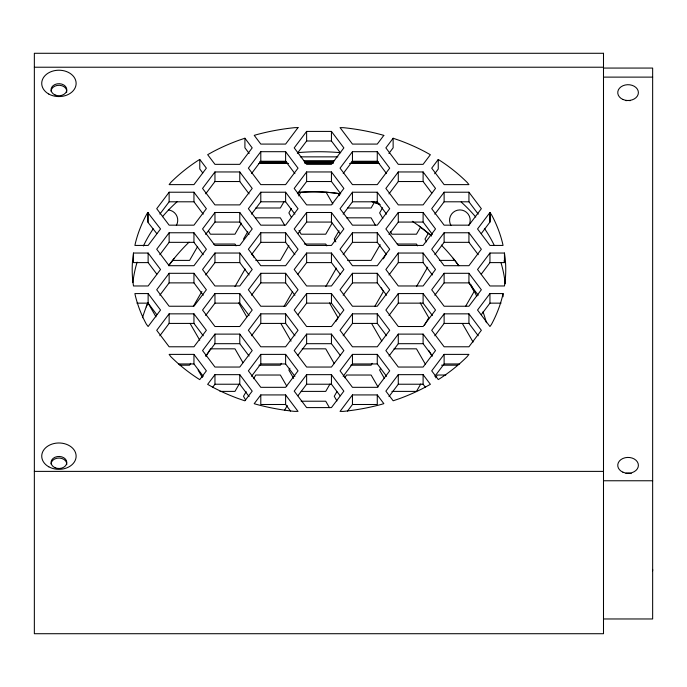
<?xml version="1.0" encoding="UTF-8"?>
<svg xmlns="http://www.w3.org/2000/svg" width="687" height="687" viewBox="0 0 687 687"><rect width="100%" height="100%" fill="white"/><g stroke="black" fill="none" stroke-linecap="round" stroke-linejoin="round"><path stroke-width="1.03" d="M652.65 570.785L652.65 569.403M133.493 253.039L132.789 258.123A186.778 143.076 0 0 0 132.754 280.571L133.484 285.972L148.126 285.972L160.535 269.502L148.126 253.039L133.493 253.039L133.493 262.606L148.126 262.606L156.808 274.139M503.039 293.581L502.575 295.788A186.778 143.076 0 0 1 491.437 324.453L489.951 326.514L477.542 310.043L489.951 293.572L503.039 293.581L503.039 296.767M146.228 306.9L147.911 302.821L156.001 316.836M197.616 246.513L189.595 260.399L172.677 260.399M193.339 306.316L201.884 291.511M241.386 223.095L234.971 234.198L210.402 234.198L208.444 230.806M243.49 239.11L247.767 231.708M190.668 363.337L189.595 365.192L179.977 365.192M234.971 286.591L245.13 269.012M283.989 201.695L280.356 207.998L255.779 207.998M206.126 356.227L209.861 349.743M291.451 208.436L288.866 212.91L291.537 217.539M298.69 195.898L300.76 192.317M288.901 245.594L280.356 260.399L255.779 260.399M239.248 383.99L234.971 391.392L220.012 391.392M284.092 306.316L292.645 291.511M332.139 223.095L325.732 234.198L301.155 234.198L299.017 230.497M246.161 391.676L243.49 396.305L245.628 400.006M253.64 378.726L255.779 375.025L280.356 375.025L286.762 386.128M339.052 230.78L334.243 239.11L335.849 241.884M281.421 363.337L280.356 365.192L258.982 365.192M325.732 286.591L336.415 268.085M374.338 202.407L371.109 207.998L347.596 207.998M289.931 368.258L288.866 370.104L293.675 378.434M382.607 207.74L379.619 212.91L382.822 218.466M284.624 410.182L287.295 405.562M335.883 321.413L338.021 317.712L329.468 302.898M380.186 244.666L371.109 260.399L347.596 260.399M383.363 258.836L386.566 253.28M330 383.99L325.732 391.392L301.155 391.392M374.844 306.316L383.398 291.511L381.259 287.81M420.564 227.122L416.485 234.198L391.908 234.198L390.302 231.425M336.913 391.676L334.243 396.305L336.913 400.933M344.926 377.798L346.531 375.025L371.109 375.025L378.056 387.047M428.37 233.271L424.995 239.11L426.601 241.884M372.174 363.337L371.109 365.192L350.808 365.192M416.485 286.591L427.7 267.166M380.692 368.258L379.619 370.104L384.428 378.434M424.497 325.114L428.774 317.712L420.221 302.898M420.762 383.99L416.485 391.392L391.908 391.392M465.606 306.316L474.15 291.511L468.809 282.254M435.687 377.798L437.284 375.025L445.837 375.025M147.731 212.498L146.503 214.61A186.778 143.076 0 0 0 135.365 243.275L134.918 245.431L148.126 245.431L160.535 228.96L147.731 212.498L147.731 222.073L156.808 233.597M169.131 192.223L156.722 208.693L169.131 225.164L193.949 225.164L206.366 208.693L193.949 192.223L169.131 192.223L169.131 201.798L159.882 214.069M169.131 232.764L156.722 249.235L169.131 265.697L193.949 265.697L206.366 249.235L193.949 232.764L169.131 232.764L169.131 242.339L159.822 254.688M214.962 171.956L202.553 188.427L214.962 204.889L239.78 204.889L252.198 188.427L239.78 171.956L214.962 171.956L214.962 181.531L205.714 193.803M169.131 273.306L156.722 289.777L169.131 306.239L193.949 306.239L206.366 289.777L193.949 273.306L169.131 273.306L169.131 282.881L159.822 295.23M214.962 212.498L202.553 228.96L214.962 245.431L239.78 245.431L252.198 228.96L239.78 212.498L214.962 212.498L214.962 222.073L205.653 234.422M260.794 151.69L248.385 168.152L260.794 184.623L285.612 184.623L298.029 168.152L285.612 151.69L260.794 151.69L260.794 161.256L251.545 173.528M169.131 313.847L156.722 330.31L169.131 346.78L193.949 346.78L206.366 330.31L193.949 313.847L169.131 313.847L169.131 323.422L159.822 335.771M214.962 253.039L202.553 269.502L214.962 285.972L239.78 285.972L252.198 269.502L239.78 253.039L214.962 253.039L214.962 262.606L205.653 274.963M260.794 192.223L248.385 208.693L260.794 225.164L285.612 225.164L298.029 208.693L285.612 192.223L260.794 192.223L260.794 201.798L251.485 214.146M306.625 131.415L294.216 147.885L306.625 164.348L331.443 164.348L343.861 147.885L331.443 131.415L306.625 131.415L306.625 140.99L297.377 153.261M214.962 293.572L202.553 310.043L214.962 326.514L239.78 326.514L252.198 310.043L239.78 293.572L214.962 293.572L214.962 303.147L205.653 315.496M260.794 232.764L248.385 249.235L260.794 265.697L285.612 265.697L298.029 249.235L285.612 232.764L260.794 232.764L260.794 242.339L251.485 254.688M306.625 171.956L294.216 188.427L306.625 204.889L331.443 204.889L343.861 188.427L331.443 171.956L306.625 171.956L306.625 181.531L297.377 193.803M214.962 334.114L202.553 350.585L214.962 367.047L239.78 367.047L252.198 350.585L239.78 334.114L214.962 334.114L214.962 343.689L205.653 356.038M260.794 273.306L248.385 289.777L260.794 306.239L285.612 306.239L298.029 289.777L285.612 273.306L260.794 273.306L260.794 282.881L251.485 295.23M306.625 212.498L294.216 228.96L306.625 245.431L331.443 245.431L343.861 228.96L331.443 212.498L306.625 212.498L306.625 222.073L297.935 233.597M352.457 151.69L340.048 168.152L352.457 184.623L377.275 184.623L389.692 168.152L377.275 151.69L352.457 151.69L352.457 161.256L343.208 173.528M214.962 374.655L207.646 384.359L212.979 387.339A186.778 143.076 0 0 0 238.346 398.589L244.881 400.83L252.198 391.126L239.78 374.655L214.962 374.655L214.962 384.231L212.523 387.468M260.794 313.847L248.385 330.31L260.794 346.78L285.612 346.78L298.029 330.31L285.612 313.847L260.794 313.847L260.794 323.422L251.485 335.771M306.625 253.039L294.216 269.502L306.625 285.972L331.443 285.972L343.861 269.502L331.443 253.039L306.625 253.039L306.625 262.606L297.935 274.139M352.457 192.223L340.048 208.693L352.457 225.164L377.275 225.164L389.692 208.693L377.275 192.223L352.457 192.223L352.457 201.798L343.148 214.146M393.136 138.25L385.879 147.885L398.288 164.348L423.106 164.348L430.363 154.73L424.961 151.715A186.778 143.076 0 0 0 399.594 140.466L393.136 138.25L393.136 147.825L388.902 153.441M260.794 354.389L248.385 370.851L260.794 387.322L285.612 387.322L298.029 370.851L285.612 354.389L260.794 354.389L260.794 363.955L251.485 376.313M306.625 293.572L294.216 310.043L306.625 326.514L331.443 326.514L343.861 310.043L331.443 293.572L306.625 293.572L306.625 303.147L297.935 314.68M352.457 232.764L340.048 249.235L352.457 265.697L377.275 265.697L389.692 249.235L377.275 232.764L352.457 232.764L352.457 242.339L343.148 254.688M398.288 171.956L385.879 188.427L398.288 204.889L423.106 204.889L435.515 188.427L423.106 171.956L398.288 171.956L398.288 181.531L388.979 193.88M260.794 394.931L254.19 403.69L256.397 404.342A186.778 143.076 0 0 0 294.354 411.358L298.029 411.393L285.612 394.931L260.794 394.931L260.794 404.497L285.612 404.497L290.575 411.084M306.625 334.114L294.216 350.585L306.625 367.047L331.443 367.047L343.861 350.585L331.443 334.114L306.625 334.114L306.625 343.689L297.935 355.213M352.457 273.306L340.048 289.777L352.457 306.239L377.275 306.239L389.692 289.777L377.275 273.306L352.457 273.306L352.457 282.881L343.148 295.23M398.288 212.498L385.879 228.96L398.288 245.431L423.106 245.431L435.515 228.96L423.106 212.498L398.288 212.498L398.288 222.073L388.979 234.422M438.246 159.478L431.711 168.152L444.12 184.623L468.938 184.623L467.297 182.57A186.778 143.076 0 0 0 440.453 160.852L438.246 159.478L438.246 169.045L434.682 173.785M306.625 374.655L294.216 391.126L306.625 407.589L331.443 407.589L343.861 391.126L331.443 374.655L306.625 374.655L306.625 384.231L297.935 395.755M352.457 313.847L340.048 330.31L352.457 346.78L377.275 346.78L389.692 330.31L377.275 313.847L352.457 313.847L352.457 323.422L343.148 335.771M398.288 253.039L385.879 269.502L398.288 285.972L423.106 285.972L435.515 269.502L423.106 253.039L398.288 253.039L398.288 262.606L388.979 274.963M444.12 192.223L431.711 208.693L444.12 225.164L468.938 225.164L481.347 208.693L468.938 192.223L444.12 192.223L444.12 201.798L434.811 214.146M352.457 354.389L340.048 370.851L352.457 387.322L377.275 387.322L389.692 370.851L377.275 354.389L352.457 354.389L352.457 363.955L343.148 376.313M398.288 293.572L385.879 310.043L398.288 326.514L423.106 326.514L435.515 310.043L423.106 293.572L398.288 293.572L398.288 303.147L388.979 315.496M444.12 232.764L431.711 249.235L444.12 265.697L468.938 265.697L481.347 249.235L468.938 232.764L444.12 232.764L444.12 242.339L434.811 254.688M352.457 394.931L340.048 411.393L343.114 411.41A186.778 143.076 0 0 0 381.096 404.463L383.853 403.655L377.275 394.931L352.457 394.931L352.457 404.497L347.493 411.084M398.288 334.114L385.879 350.585L398.288 367.047L423.106 367.047L435.515 350.585L423.106 334.114L398.288 334.114L398.288 343.689L388.979 356.038M444.12 273.306L431.711 289.777L444.12 306.239L468.938 306.239L481.347 289.777L468.938 273.306L444.12 273.306L444.12 282.881L434.811 295.23M489.951 212.498L477.542 228.96L489.951 245.431L503.03 245.431L502.669 243.636A186.778 143.076 0 0 0 491.626 214.945L489.951 212.498L489.951 222.073L481.261 233.597M398.288 374.655L385.879 391.126L393.162 400.787L399.164 398.752A186.778 143.076 0 0 0 424.566 387.545L430.388 384.316L423.106 374.655L398.288 374.655L398.288 384.231L388.979 396.579M444.12 313.847L431.711 330.31L444.12 346.78L468.938 346.78L481.347 330.31L468.938 313.847L444.12 313.847L444.12 323.422L434.811 335.771M489.951 253.039L477.542 269.502L489.951 285.972L504.456 285.972L505.151 280.94A186.778 143.076 0 0 0 505.194 258.484L504.456 253.039L489.951 253.039L489.951 262.606L481.261 274.139M444.12 354.389L431.711 370.851L438.28 379.567L440.092 378.451A186.778 143.076 0 0 0 467.005 356.776L468.938 354.389L444.12 354.389L444.12 363.955L434.811 376.313M481.261 314.68L489.951 303.147L489.951 293.572M174.292 258.286L168.573 265.74A179.401 179.401 0 0 1 189.088 242.142M199.78 159.418L197.847 160.612A186.778 143.076 0 0 0 170.934 182.287L169.131 184.623L193.949 184.623L206.366 168.152L199.78 159.418L199.78 168.993L202.777 172.969M244.915 138.224L238.775 140.311A186.778 143.076 0 0 0 213.374 151.509L207.672 154.678L214.962 164.348L239.78 164.348L252.198 147.885L244.915 138.224L244.915 147.799L249.175 153.45M297.857 192.54C311.881 191.244 326.05 191.699 339.979 193.76M34.35 67.223L603.495 67.223M603.495 68.065L652.65 68.065L652.65 618.97L603.495 618.97M603.495 77.116L652.65 77.116M306.625 140.99L331.443 140.99L340.134 152.514M300.348 156.859L337.824 156.859M303.56 160.689L334.612 160.689M260.794 161.256L285.612 161.256L294.921 173.613M352.457 161.256L377.275 161.256L386.583 173.613M259.66 161.943L286.427 161.943M304.633 161.943L333.538 161.943M351.744 161.943L378.503 161.943M259.66 162.269L286.427 162.269M304.633 162.269L333.538 162.269M351.744 162.269L378.503 162.269M259.66 163.145L287.501 163.145M304.633 163.145L333.538 163.145M350.671 163.145L378.503 163.145M258.595 163.463L288.574 163.463M305.698 163.463L332.465 163.463M349.597 163.463L379.576 163.463M214.962 181.531L239.78 181.531L249.089 193.88M306.625 181.531L331.443 181.531L340.134 193.056M398.288 181.531L423.106 181.531L431.797 193.056M169.131 201.798L193.949 201.798L203.258 214.146M260.794 201.798L285.612 201.798L294.921 214.146M352.457 201.798L377.275 201.798L386.583 214.146M444.12 201.798L468.938 201.798L478.246 214.146M255.779 217.831L280.356 217.831L284.624 225.233M346.531 217.831L371.109 217.831L375.385 225.233M214.962 222.073L239.78 222.073L249.089 234.422M306.625 222.073L331.443 222.073L340.134 233.597M398.288 222.073L423.106 222.073L432.415 234.422M489.951 222.073L490.209 212.498M169.131 242.339L193.949 242.339L203.258 254.688M260.794 242.339L285.612 242.339L294.921 254.688M352.457 242.339L377.275 242.339L386.583 254.688M444.12 242.339L468.938 242.339L478.246 254.688M213.605 244.031L234.971 244.031L236.045 245.877M304.358 244.031L325.732 244.031L326.797 245.877M397.249 244.031L416.485 244.031L417.55 245.877M439.345 260.399L454.751 260.399M214.962 262.606L239.78 262.606L249.089 274.963M306.625 262.606L331.443 262.606L340.134 274.139M398.288 262.606L423.106 262.606L432.415 274.963M489.951 262.606L504.456 262.606L504.456 253.039M169.131 282.881L193.949 282.881L203.258 295.23M260.794 282.881L285.612 282.881L294.921 295.23M352.457 282.881L377.275 282.881L386.583 295.23M444.12 282.881L468.938 282.881L478.246 295.23M148.126 293.572L134.901 293.572L135.279 295.427A186.778 143.076 0 0 0 146.322 324.118L148.126 326.514L160.535 310.043L148.126 293.572L148.126 303.147L156.808 314.68M136.936 303.147L148.126 303.147M214.962 303.147L239.78 303.147L249.089 315.496M306.625 303.147L331.443 303.147L340.134 314.68M398.288 303.147L423.106 303.147L432.415 315.496M489.951 303.147L501.021 303.147M169.131 323.422L193.949 323.422L203.258 335.771M260.794 323.422L285.612 323.422L294.921 335.771M352.457 323.422L377.275 323.422L386.583 335.771M444.12 323.422L468.938 323.422L478.246 335.771M214.962 343.689L239.78 343.689L249.089 356.038M306.625 343.689L331.443 343.689L340.134 355.213M398.288 343.689L423.106 343.689L432.415 356.038M210.402 348.824L234.971 348.824L242.992 362.702M302.22 348.824L325.732 348.824L334.277 363.629M394.046 348.824L416.485 348.824L425.571 364.557M193.949 354.389L169.131 354.389L170.642 356.484A186.778 143.076 0 0 0 197.487 378.211L199.754 379.619L206.366 370.851L193.949 354.389L193.949 363.955L203.258 376.313M178.44 363.955L193.949 363.955M260.794 363.955L285.612 363.955L294.921 376.313M352.457 363.955L377.275 363.955L386.583 376.313M444.12 363.955L459.629 363.955M441.561 365.192L457.585 365.192M214.962 384.231L239.78 384.231L249.089 396.579M306.625 384.231L331.443 384.231L340.134 395.755M398.288 384.231L423.106 384.231L425.536 387.451M301.155 401.217L325.732 401.217L329.468 407.7M352.457 404.497L377.275 404.497L377.275 394.931M34.35 471.385L603.495 471.385M603.495 480.763L652.65 480.763M371.744 201.489L379.868 204.477M419.164 226.049L431.453 235.899M453.137 258.286L458.856 265.74A179.401 179.401 0 0 0 441.312 245.07M462.394 323.551L473.085 342.057M338.176 193.519L339.395 195.64M428.74 350.387L431.943 355.935M326.102 192.266L332.834 203.936M371.641 323.551L381.792 341.13M252.035 253.915L254.173 257.616M280.889 323.551L291.039 341.13M238.715 302.898L246.727 316.784M190.136 323.551L199.745 340.202M198.114 370.104L202.382 377.507M504.181 260.605L504.456 262.606M468.938 192.223L468.938 201.798M468.938 232.764L468.938 242.339M468.938 273.306L468.938 282.881M468.938 313.847L468.938 323.422M423.106 171.956L423.106 181.531M423.106 212.498L423.106 222.073M423.106 253.039L423.106 262.606M423.106 293.572L423.106 303.147M423.106 334.114L423.106 343.689M423.106 374.655L423.106 384.231M377.275 151.69L377.275 161.256M377.275 192.223L377.275 201.798M377.275 232.764L377.275 242.339M377.275 273.306L377.275 282.881M377.275 313.847L377.275 323.422M377.275 354.389L377.275 363.955M331.443 131.415L331.443 140.99M331.443 171.956L331.443 181.531M331.443 212.498L331.443 222.073M331.443 253.039L331.443 262.606M331.443 293.572L331.443 303.147M331.443 334.114L331.443 343.689M331.443 374.655L331.443 384.231M285.612 151.69L285.612 161.256M285.612 192.223L285.612 201.798M285.612 232.764L285.612 242.339M285.612 273.306L285.612 282.881M285.612 313.847L285.612 323.422M285.612 354.389L285.612 363.955M285.612 394.931L285.612 404.497M239.78 171.956L239.78 181.531M239.78 212.498L239.78 222.073M239.78 253.039L239.78 262.606M239.78 293.572L239.78 303.147M239.78 334.114L239.78 343.689M239.78 374.655L239.78 384.231M193.949 192.223L193.949 201.798M193.949 232.764L193.949 242.339M193.949 273.306L193.949 282.881M193.949 313.847L193.949 323.422M148.126 212.498L148.126 222.073M148.126 253.039L148.126 262.606M625.926 100.671A10.322 7.909 0 0 1 630.219 100.671M625.926 473.386A10.322 7.909 0 0 1 631.267 473.601M132.892 282.46A186.778 143.076 0 0 1 137.125 262.133M143.403 245.989A186.778 143.076 0 0 1 153.218 228.848M162.458 216.723A186.778 143.076 0 0 1 177.1 201.746M297.737 152.651A186.778 143.076 0 0 1 340.675 152.694M461.157 202.021A186.778 143.076 0 0 1 475.748 217.032M484.378 228.35A186.778 143.076 0 0 1 494.288 245.457M500.926 262.494A186.778 143.076 0 0 1 505.194 283.765M51.061 464.051A7.866 6.028 0 0 1 59.34 458.04A7.866 6.028 0 0 1 66.751 464.687M51.061 91.294A7.866 6.028 0 0 1 59.752 85.3A7.866 6.028 0 0 1 66.622 92.547M168.324 209.964A10.322 10.322 0 0 1 176.361 225.405M450.938 225.405A10.322 10.322 0 0 1 459.878 209.921A10.322 10.322 0 0 1 468.817 225.405M142.458 317.738A179.401 179.401 0 0 1 147.765 303.019M298.081 192.472A179.401 179.401 0 0 1 340.752 193.837M372.122 201.566A179.401 179.401 0 0 1 379.954 204.46M412.303 221.3A179.401 179.401 0 0 1 431.419 235.796M470.629 284.212A179.401 179.401 0 0 1 476.752 296.32M483.004 311.795A179.401 179.401 0 0 1 486.456 322.744M298.029 127.61L285.612 144.081L260.794 144.081L254.224 135.365L256.852 134.592A186.778 143.076 0 0 1 294.826 127.653L298.029 127.61M383.827 135.391L377.275 144.081L352.457 144.081L340.048 127.61L343.586 127.696A186.778 143.076 0 0 1 381.543 134.721L383.827 135.391M603.495 53.285L34.35 53.285L34.35 633.715L603.495 633.715L603.495 53.285M622.911 472.175A10.322 7.909 0 0 0 638.395 465.322A10.322 7.909 0 0 0 622.911 458.478A10.322 7.909 0 0 0 622.911 472.175M622.911 99.452A10.322 7.909 0 0 0 638.395 92.608A10.322 7.909 0 0 0 622.911 85.755A10.322 7.909 0 0 0 622.911 99.452M48.811 466.817A17.201 13.182 0 0 0 76.034 457.533A17.201 13.182 0 0 0 51.929 444.12A17.201 13.182 0 0 0 48.811 466.817M54.994 467.692A7.866 6.028 0 0 0 66.794 462.471A7.866 6.028 0 0 0 54.994 457.259A7.866 6.028 0 0 0 54.994 467.692M48.811 94.059A17.201 13.182 0 0 0 76.034 84.776A17.201 13.182 0 0 0 51.929 71.354A17.201 13.182 0 0 0 48.811 94.059M54.994 94.935A7.866 6.028 0 0 0 66.794 89.714A7.866 6.028 0 0 0 54.994 84.501A7.866 6.028 0 0 0 54.994 94.935"/></g></svg>
